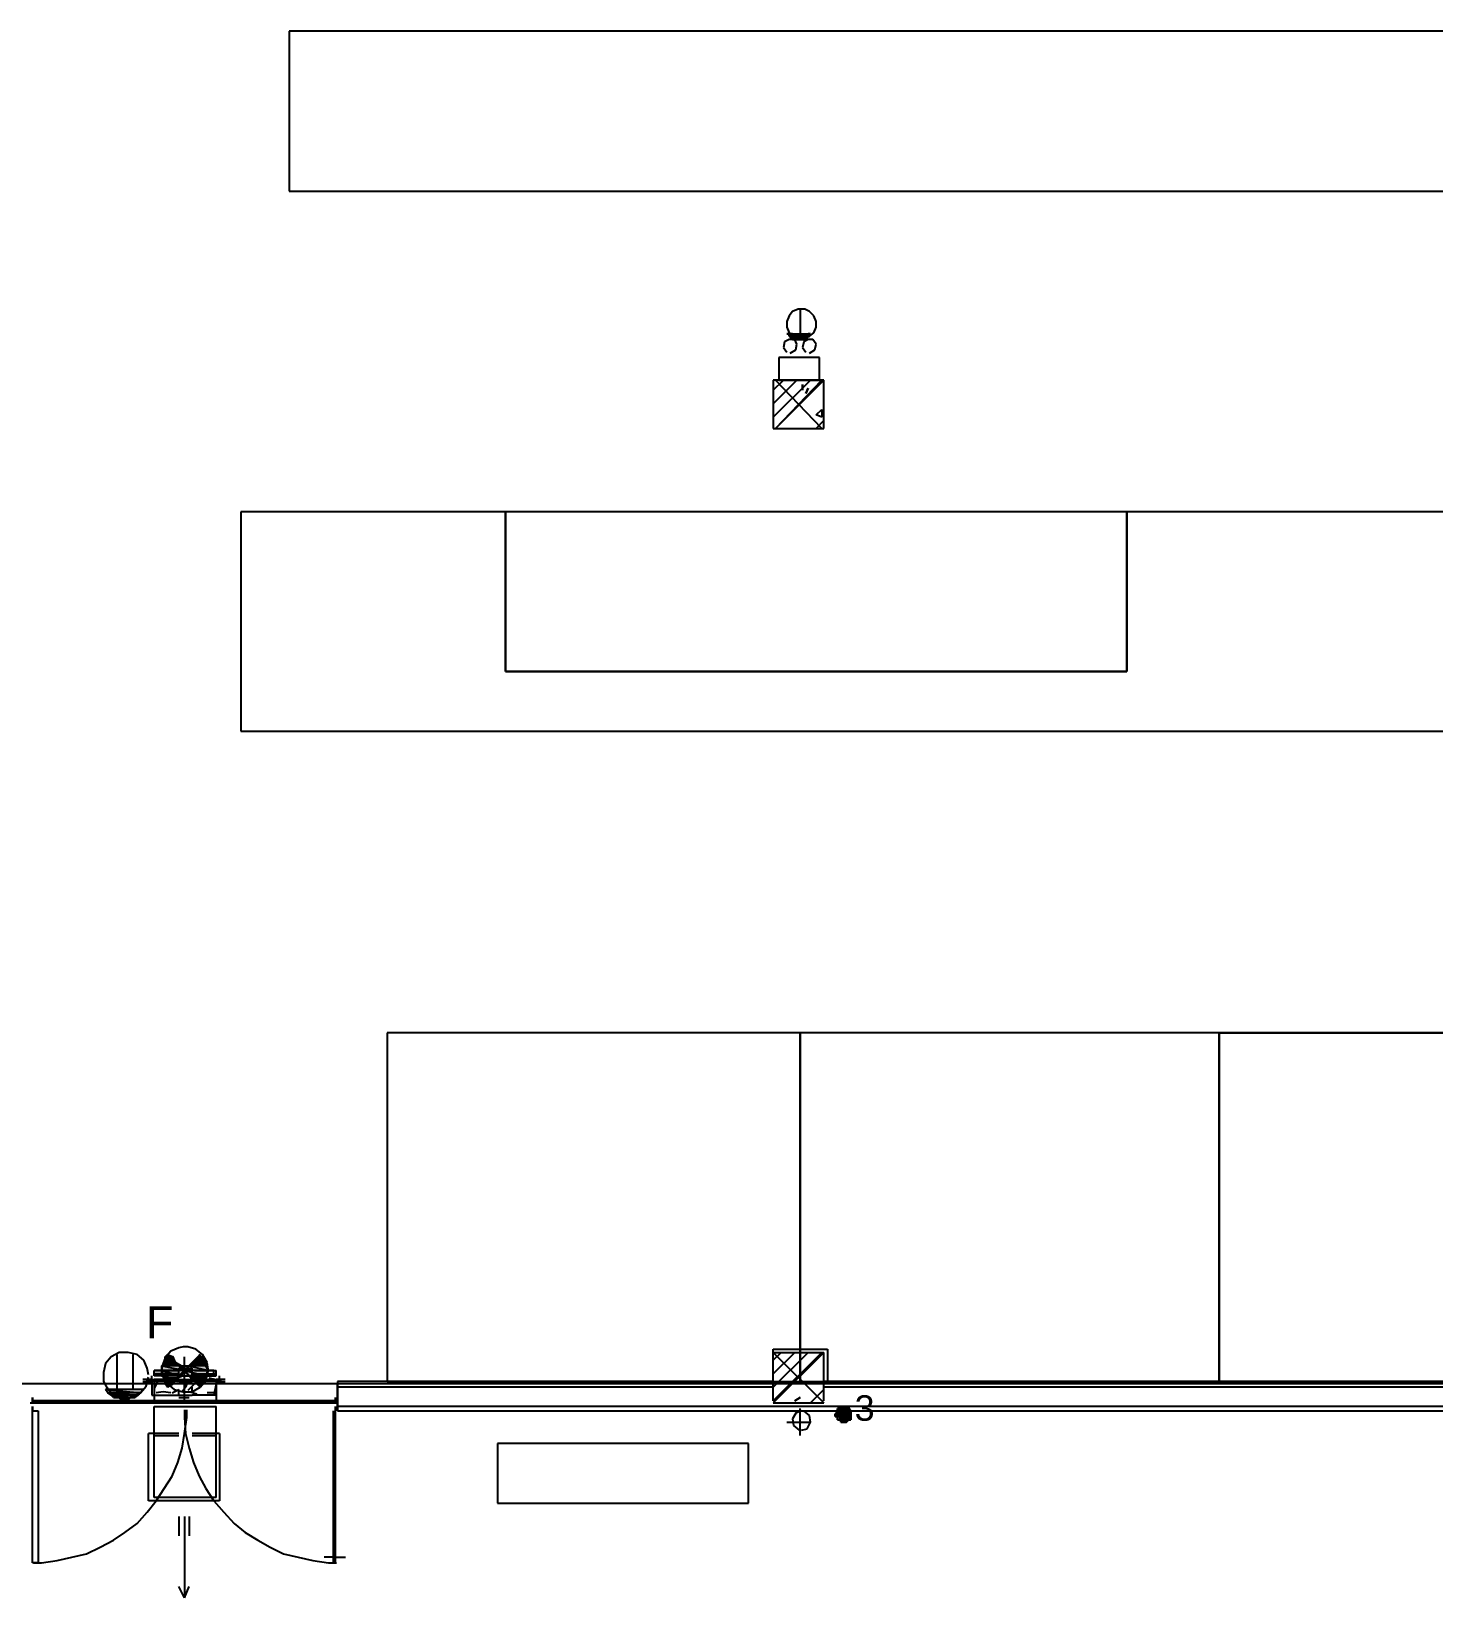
# Model space of a CAD drawing. Header units: millimetres. Extents: x 5 to 415, y 48 to 251.
# Drawn here: x 277 to 298.97, y 68.33 to 92.89 of the extents above; entities that cross this region are included whole.
import ezdxf

# ---------------------------------------------------------------- set-up
doc = ezdxf.new("R2010")
doc.units = ezdxf.units.MM
for name, color, linetype in [('H', 7, 'Continuous'), ('P', 7, 'Continuous'), ('T', 7, 'Continuous')]:
    doc.layers.add(name, color=color, linetype=linetype)

msp = doc.modelspace()

# ---------------------------------------------------------------- hatches: boundary and pattern name
at = {"layer": 'H', "linetype": 'Continuous'}
for points in [[(288.89, 88.106), (288.89, 88.142), (288.925, 88.142), (288.925, 88.053), (288.89, 88.106)], [(288.925, 88.053), (288.925, 88.142), (288.96, 88.142), (288.96, 88.053), (288.925, 88.053)], [(288.96, 88.053), (288.96, 88.142), (289.013, 88.142), (289.013, 88.053), (288.96, 88.053)], [(289.013, 88.053), (289.013, 88.142), (289.048, 88.142), (289.048, 88.053), (289.013, 88.053)], [(289.048, 88.053), (289.048, 88.142), (289.101, 88.142), (289.101, 88.053), (289.048, 88.053)], [(289.101, 88.053), (289.101, 88.142), (289.137, 88.142), (289.137, 88.053), (289.101, 88.053)], [(289.137, 88.053), (289.137, 88.142), (289.172, 88.142), (289.172, 88.106), (289.137, 88.053)], [(289.172, 88.106), (289.172, 88.142), (289.225, 88.142), (289.172, 88.106)], [(279.065, 71.967), (279.1, 72.002), (279.277, 72.002), (279.365, 71.967), (279.065, 71.967)], [(279.065, 71.878), (279.065, 71.967), (279.365, 71.967), (279.4, 71.878), (279.065, 71.878)], [(279.1, 72.09), (279.135, 72.143), (279.224, 72.09), (279.1, 72.09)], [(279.1, 72.002), (279.1, 72.09), (279.224, 72.09), (279.277, 72.002), (279.1, 72.002)], [(279.4, 71.878), (279.488, 71.967), (279.735, 71.967), (279.788, 71.878), (279.4, 71.878)], [(279.488, 71.967), (279.523, 72.002), (279.735, 72.002), (279.735, 71.967), (279.488, 71.967)], [(279.523, 72.002), (279.612, 72.09), (279.7, 72.09), (279.735, 72.002), (279.523, 72.002)], [(279.612, 72.09), (279.647, 72.143), (279.7, 72.09), (279.612, 72.09)], [(279.065, 71.79), (279.065, 71.878), (279.4, 71.878), (279.365, 71.79), (279.065, 71.79)], [(279.1, 71.755), (279.065, 71.79), (279.365, 71.79), (279.277, 71.755), (279.1, 71.755)], [(279.1, 71.667), (279.1, 71.755), (279.277, 71.755), (279.224, 71.667), (279.1, 71.667)], [(279.488, 71.79), (279.4, 71.878), (279.788, 71.878), (279.735, 71.79), (279.488, 71.79)], [(279.523, 71.755), (279.488, 71.79), (279.735, 71.79), (279.735, 71.755), (279.523, 71.755)], [(279.647, 71.632), (279.523, 71.755), (279.7, 71.667), (279.647, 71.632)], [(279.7, 71.667), (279.523, 71.755), (279.735, 71.755), (279.7, 71.667)], [(278.218, 71.543), (278.165, 71.579), (278.765, 71.579), (278.73, 71.543), (278.218, 71.543)], [(278.253, 71.508), (278.218, 71.543), (278.73, 71.543), (278.677, 71.508), (278.253, 71.508)], [(278.306, 71.455), (278.253, 71.508), (278.677, 71.508), (278.642, 71.455), (278.306, 71.455)], [(278.43, 71.42), (278.377, 71.455), (278.553, 71.455), (278.518, 71.42), (278.43, 71.42)], [(279.135, 71.632), (279.1, 71.667), (279.224, 71.667), (279.135, 71.632)], [(289.595, 71.208), (289.648, 71.243), (289.86, 71.243), (289.86, 71.208), (289.595, 71.208)], [(289.595, 71.173), (289.595, 71.208), (289.86, 71.208), (289.86, 71.173), (289.595, 71.173)], [(289.648, 71.243), (289.648, 71.296), (289.807, 71.296), (289.86, 71.243), (289.648, 71.243)], [(289.683, 71.296), (289.736, 71.332), (289.772, 71.296), (289.683, 71.296)], [(289.648, 71.12), (289.648, 71.173), (289.86, 71.173), (289.86, 71.12), (289.648, 71.12)], [(289.683, 71.085), (289.683, 71.12), (289.807, 71.12), (289.772, 71.085), (289.683, 71.085)]]:
    msp.add_hatch(color=256, dxfattribs=at).paths.add_polyline_path(points)

# ---------------------------------------------------------------- linework, layer by layer
at = {"layer": 'P'}
for points in [[(347.345, 92.886), (281.04, 92.886)], [(281.04, 92.886), (281.04, 90.382)], [(347.345, 92.886), (281.04, 92.886)], [(281.04, 92.886), (281.04, 90.382)], [(347.345, 92.886), (281.04, 92.886)], [(281.04, 92.886), (281.04, 90.382)], [(281.04, 90.382), (347.345, 90.382)], [(281.04, 90.382), (347.345, 90.382)], [(281.04, 90.382), (347.345, 90.382)], [(288.872, 88.424), (288.837, 88.336)], [(288.872, 88.424), (288.837, 88.336)], [(288.925, 88.494), (288.872, 88.424)], [(288.925, 88.494), (288.872, 88.424)], [(289.013, 88.53), (288.925, 88.494)], [(289.013, 88.53), (288.925, 88.494)], [(289.119, 88.53), (289.013, 88.53)], [(289.119, 88.53), (289.013, 88.53)], [(289.048, 88.53), (289.048, 88.053)], [(289.19, 88.494), (289.119, 88.53)], [(289.19, 88.494), (289.119, 88.53)], [(289.26, 88.424), (289.19, 88.494)], [(289.26, 88.424), (289.19, 88.494)], [(289.295, 88.336), (289.26, 88.424)], [(289.295, 88.336), (289.26, 88.424)], [(288.837, 88.336), (288.837, 88.247)], [(288.837, 88.336), (288.837, 88.247)], [(288.837, 88.247), (288.872, 88.159)], [(288.837, 88.247), (288.872, 88.159)], [(288.872, 88.159), (288.925, 88.106)], [(288.872, 88.159), (288.925, 88.106)], [(289.19, 88.106), (289.26, 88.159)], [(289.19, 88.106), (289.26, 88.159)], [(289.26, 88.159), (289.295, 88.247)], [(289.26, 88.159), (289.295, 88.247)], [(289.295, 88.247), (289.295, 88.336)], [(289.295, 88.247), (289.295, 88.336)], [(288.802, 88.018), (288.784, 87.93)], [(288.784, 87.93), (288.837, 87.859)], [(288.872, 88.053), (288.802, 88.018)], [(288.872, 88.142), (288.837, 88.142)], [(288.837, 88.142), (288.872, 88.142)], [(288.925, 88.142), (288.872, 88.106)], [(288.925, 88.142), (288.872, 88.142)], [(288.872, 88.142), (288.925, 88.142)], [(288.872, 88.142), (288.872, 88.142)], [(288.872, 88.142), (288.872, 88.142)], [(288.872, 88.142), (288.872, 88.106)], [(288.872, 88.106), (288.872, 88.142)], [(288.872, 88.106), (288.925, 88.053)], [(288.96, 88.053), (288.872, 88.053)], [(288.96, 88.142), (288.925, 88.053)], [(288.96, 88.142), (288.925, 88.053)], [(288.925, 88.053), (288.925, 88.142)], [(288.925, 88.142), (288.96, 88.142)], [(288.925, 88.053), (288.925, 88.142)], [(288.925, 88.106), (289.013, 88.071)], [(288.925, 88.106), (289.013, 88.071)], [(288.925, 88.053), (288.96, 88.053)], [(288.996, 88.142), (288.96, 88.053)], [(288.996, 88.142), (288.96, 88.053)], [(288.96, 88.053), (288.96, 88.142)], [(288.96, 88.142), (288.996, 88.142)], [(288.96, 88.053), (288.96, 88.142)], [(288.996, 87.983), (288.96, 88.053)], [(288.96, 88.053), (288.996, 88.053)], [(288.978, 87.895), (288.996, 87.983)], [(289.048, 88.142), (288.996, 88.053)], [(289.048, 88.142), (288.996, 88.053)], [(288.996, 88.053), (288.996, 88.142)], [(288.996, 88.142), (289.048, 88.142)], [(288.996, 88.053), (288.996, 88.142)], [(288.996, 88.053), (289.048, 88.053)], [(289.084, 88.142), (289.048, 88.053)], [(289.084, 88.142), (289.048, 88.053)], [(289.048, 88.053), (289.048, 88.142)], [(289.048, 88.142), (289.084, 88.142)], [(289.048, 88.053), (289.048, 88.142)], [(289.048, 88.053), (289.084, 88.053)], [(289.066, 88.053), (289.19, 88.106)], [(289.066, 88.053), (289.19, 88.106)], [(289.137, 88.142), (289.084, 88.053)], [(289.137, 88.142), (289.084, 88.053)], [(289.084, 88.053), (289.084, 88.142)], [(289.084, 88.142), (289.137, 88.142)], [(289.084, 88.053), (289.084, 88.142)], [(289.084, 88.053), (289.137, 88.053)], [(289.101, 88.018), (289.084, 87.93)], [(289.084, 87.93), (289.137, 87.859)], [(289.172, 88.053), (289.101, 88.018)], [(289.172, 88.142), (289.137, 88.053)], [(289.137, 88.053), (289.137, 88.142)], [(289.137, 88.142), (289.172, 88.142)], [(289.137, 88.053), (289.137, 88.142)], [(289.172, 88.106), (289.137, 88.053)], [(289.137, 88.053), (289.172, 88.106)], [(289.207, 88.142), (289.172, 88.142)], [(289.172, 88.142), (289.207, 88.142)], [(289.172, 88.106), (289.172, 88.106)], [(289.172, 88.106), (289.172, 88.106)], [(289.243, 88.053), (289.172, 88.053)], [(289.207, 88.142), (289.207, 88.142)], [(289.207, 88.142), (289.207, 88.142)], [(289.207, 88.142), (289.207, 88.142)], [(289.207, 88.142), (289.207, 88.142)], [(289.207, 88.142), (289.207, 88.142)], [(289.207, 88.142), (289.207, 88.142)], [(289.295, 87.983), (289.243, 88.053)], [(289.278, 87.895), (289.295, 87.983)], [(289.348, 87.771), (288.713, 87.771)], [(288.713, 87.771), (288.713, 87.418)], [(288.89, 87.842), (288.978, 87.895)], [(289.19, 87.842), (289.278, 87.895)], [(289.348, 87.418), (289.348, 87.771)], [(288.625, 87.26), (288.784, 87.418)], [(288.625, 87.048), (288.996, 87.418)], [(288.625, 86.836), (289.207, 87.418)], [(288.625, 87.418), (288.625, 86.66)], [(289.419, 87.418), (288.625, 87.418)], [(289.384, 86.66), (288.66, 87.418)], [(288.66, 86.66), (289.384, 87.418)], [(288.66, 86.66), (289.419, 87.418)], [(288.713, 87.418), (289.348, 87.418)], [(289.419, 86.66), (289.419, 87.418)], [(289.084, 87.348), (289.084, 87.26)], [(289.084, 87.26), (289.084, 87.348)], [(289.172, 87.295), (289.137, 87.207)], [(289.137, 87.207), (289.172, 87.295)], [(289.295, 86.872), (289.384, 86.96)], [(289.384, 86.96), (289.384, 86.836)], [(289.384, 86.836), (289.295, 86.872)], [(289.295, 86.66), (289.419, 86.783)], [(288.625, 86.66), (289.419, 86.66)], [(280.282, 85.355), (280.282, 81.915)], [(284.427, 85.355), (280.282, 85.355)], [(294.164, 85.355), (284.427, 85.355)], [(284.427, 85.355), (284.427, 82.85)], [(284.427, 82.85), (284.427, 85.355)], [(294.164, 85.355), (284.427, 85.355)], [(284.427, 85.355), (284.427, 82.85)], [(294.164, 85.355), (284.427, 85.355)], [(284.427, 85.355), (284.427, 82.85)], [(294.164, 82.85), (294.164, 85.355)], [(301.113, 85.355), (294.164, 85.355)], [(294.164, 85.355), (294.164, 82.85)], [(294.164, 82.85), (294.164, 85.355)], [(294.164, 82.85), (294.164, 85.355)], [(284.427, 82.85), (294.164, 82.85)], [(294.164, 82.85), (284.427, 82.85)], [(284.427, 82.85), (294.164, 82.85)], [(284.427, 82.85), (294.164, 82.85)], [(280.282, 81.915), (301.113, 81.915)], [(289.048, 77.188), (282.575, 77.188)], [(282.575, 77.188), (282.575, 71.72)], [(289.048, 77.188), (282.575, 77.188)], [(282.575, 77.188), (282.575, 71.72)], [(289.048, 71.72), (289.048, 77.188)], [(289.048, 71.72), (289.048, 77.188)], [(295.61, 77.188), (289.048, 77.188)], [(289.048, 77.188), (289.048, 71.72)], [(295.61, 77.188), (289.048, 77.188)], [(289.048, 77.188), (289.048, 71.72)], [(295.61, 71.72), (295.61, 77.188)], [(295.61, 71.72), (295.61, 77.188)], [(295.61, 71.72), (295.61, 77.188)], [(295.61, 77.188), (302.207, 77.188)], [(302.207, 77.188), (295.61, 77.188)], [(295.61, 77.188), (295.61, 71.72)], [(279.188, 72.196), (279.1, 72.09)], [(279.312, 72.249), (279.188, 72.196)], [(279.382, 72.267), (279.312, 72.249)], [(279.453, 72.267), (279.382, 72.267)], [(279.576, 72.231), (279.453, 72.267)], [(279.682, 72.143), (279.576, 72.231)], [(288.625, 71.72), (288.625, 72.231)], [(288.625, 72.231), (289.472, 72.231)], [(289.472, 72.231), (289.472, 71.72)], [(278.165, 72.002), (278.13, 71.861)], [(278.165, 72.002), (278.13, 71.861)], [(278.253, 72.108), (278.165, 72.002)], [(278.253, 72.108), (278.165, 72.002)], [(278.377, 72.178), (278.253, 72.108)], [(278.377, 72.178), (278.253, 72.108)], [(278.342, 72.143), (278.342, 71.596)], [(278.448, 72.178), (278.377, 72.178)], [(278.448, 72.178), (278.377, 72.178)], [(278.518, 72.178), (278.448, 72.178)], [(278.518, 72.178), (278.448, 72.178)], [(278.659, 72.143), (278.518, 72.178)], [(278.659, 72.143), (278.518, 72.178)], [(278.589, 72.143), (278.589, 71.596)], [(278.765, 72.055), (278.659, 72.143)], [(278.765, 72.055), (278.659, 72.143)], [(278.818, 71.931), (278.765, 72.055)], [(278.818, 71.931), (278.765, 72.055)], [(279.1, 72.09), (279.047, 71.949)], [(279.047, 71.967), (279.1, 72.02)], [(279.347, 71.967), (279.047, 71.967)], [(279.347, 71.967), (279.047, 71.967)], [(279.047, 71.967), (279.4, 71.896)], [(279.047, 71.967), (279.4, 71.896)], [(279.047, 71.896), (279.047, 71.967)], [(279.047, 71.949), (279.047, 71.878)], [(279.1, 72.108), (279.135, 72.143)], [(279.224, 72.108), (279.1, 72.108)], [(279.224, 72.108), (279.1, 72.108)], [(279.1, 72.108), (279.259, 72.02)], [(279.1, 72.108), (279.259, 72.02)], [(279.1, 72.02), (279.1, 72.108)], [(279.259, 72.02), (279.1, 72.02)], [(279.259, 72.02), (279.1, 72.02)], [(279.1, 72.02), (279.347, 71.967)], [(279.1, 72.02), (279.347, 71.967)], [(279.647, 71.632), (279.135, 72.143)], [(279.135, 71.632), (279.647, 72.143)], [(279.135, 72.143), (279.224, 72.108)], [(279.259, 72.02), (279.224, 72.108)], [(279.347, 71.967), (279.259, 72.02)], [(279.347, 71.967), (279.471, 71.967)], [(279.4, 71.896), (279.347, 71.967)], [(279.4, 71.385), (279.4, 72.108)], [(279.4, 71.896), (279.471, 71.967)], [(279.471, 71.967), (279.523, 72.02)], [(279.735, 71.967), (279.471, 71.967)], [(279.735, 71.967), (279.471, 71.967)], [(279.471, 71.967), (279.77, 71.896)], [(279.471, 71.967), (279.77, 71.896)], [(279.523, 72.02), (279.612, 72.108)], [(279.735, 72.02), (279.523, 72.02)], [(279.735, 72.02), (279.523, 72.02)], [(279.523, 72.02), (279.735, 71.967)], [(279.523, 72.02), (279.735, 71.967)], [(279.647, 72.143), (279.612, 72.108)], [(279.612, 72.108), (279.647, 72.143)], [(279.682, 72.108), (279.612, 72.108)], [(279.612, 72.108), (279.735, 72.02)], [(279.612, 72.108), (279.735, 72.02)], [(279.753, 72.02), (279.682, 72.143)], [(279.735, 72.02), (279.682, 72.108)], [(279.735, 71.967), (279.735, 72.02)], [(279.77, 71.896), (279.735, 71.967)], [(279.77, 71.914), (279.753, 72.02)], [(288.625, 72.055), (288.749, 72.178)], [(288.625, 71.843), (288.96, 72.178)], [(288.625, 71.632), (289.172, 72.178)], [(288.625, 71.42), (289.384, 72.178)], [(288.625, 72.178), (289.419, 72.178)], [(288.625, 71.42), (288.625, 72.178)], [(289.419, 72.178), (288.625, 71.385)], [(288.625, 72.178), (289.419, 71.385)], [(289.419, 71.42), (289.419, 72.178)], [(278.13, 71.861), (278.13, 71.79)], [(278.13, 71.861), (278.13, 71.79)], [(278.13, 71.79), (278.13, 71.72)], [(278.13, 71.79), (278.13, 71.72)], [(278.13, 71.72), (278.201, 71.596)], [(278.13, 71.72), (278.201, 71.596)], [(278.888, 71.755), (278.747, 71.755)], [(278.747, 71.72), (278.888, 71.72)], [(278.8, 71.649), (278.836, 71.79)], [(278.8, 71.649), (278.836, 71.79)], [(278.8, 71.755), (279.982, 71.755)], [(278.8, 71.755), (279.982, 71.755)], [(278.836, 71.826), (278.818, 71.931)], [(278.836, 71.826), (278.818, 71.931)], [(278.836, 71.755), (278.924, 71.755)], [(278.836, 71.755), (278.924, 71.755)], [(278.836, 71.755), (278.924, 71.755)], [(279.947, 71.72), (278.836, 71.72)], [(278.888, 71.72), (278.888, 71.808)], [(278.888, 71.72), (278.888, 71.508)], [(278.924, 71.808), (278.924, 71.896)], [(278.924, 71.808), (278.924, 71.896)], [(278.924, 71.896), (279.224, 71.896)], [(278.924, 71.896), (279.224, 71.896)], [(279.259, 71.896), (278.924, 71.896)], [(279.224, 71.896), (278.924, 71.896)], [(279.224, 71.896), (278.924, 71.896)], [(279.312, 71.843), (278.924, 71.843)], [(279.312, 71.843), (278.924, 71.843)], [(279.259, 71.843), (278.924, 71.843)], [(279.259, 71.843), (278.924, 71.843)], [(279.312, 71.808), (278.924, 71.808)], [(279.312, 71.808), (278.924, 71.808)], [(279.312, 71.808), (278.924, 71.808)], [(279.312, 71.755), (278.924, 71.755)], [(278.924, 71.72), (278.924, 71.385)], [(278.977, 71.72), (278.924, 71.614)], [(279.065, 71.755), (278.977, 71.72)], [(279.4, 71.896), (279.047, 71.896)], [(279.4, 71.896), (279.047, 71.896)], [(279.047, 71.896), (279.347, 71.808)], [(279.047, 71.896), (279.347, 71.808)], [(279.047, 71.808), (279.047, 71.896)], [(279.047, 71.878), (279.065, 71.808)], [(279.347, 71.808), (279.047, 71.808)], [(279.347, 71.808), (279.047, 71.808)], [(279.047, 71.808), (279.259, 71.755)], [(279.047, 71.808), (279.259, 71.755)], [(279.1, 71.755), (279.047, 71.808)], [(279.065, 71.808), (279.135, 71.684)], [(279.259, 71.755), (279.1, 71.755)], [(279.259, 71.755), (279.1, 71.755)], [(279.1, 71.755), (279.224, 71.684)], [(279.1, 71.755), (279.224, 71.684)], [(279.1, 71.684), (279.1, 71.755)], [(279.118, 71.737), (279.294, 71.72)], [(279.224, 71.896), (279.312, 71.896)], [(279.224, 71.896), (279.312, 71.896)], [(279.224, 71.896), (279.312, 71.896)], [(279.224, 71.684), (279.259, 71.755)], [(279.259, 71.755), (279.347, 71.808)], [(279.312, 71.808), (279.312, 71.931)], [(279.312, 71.931), (279.523, 71.931)], [(279.312, 71.808), (279.523, 71.808)], [(279.312, 71.755), (279.523, 71.755)], [(279.312, 71.72), (279.523, 71.72)], [(279.347, 71.808), (279.4, 71.896)], [(279.77, 71.896), (279.4, 71.896)], [(279.77, 71.896), (279.4, 71.896)], [(279.4, 71.896), (279.735, 71.808)], [(279.4, 71.896), (279.735, 71.808)], [(279.471, 71.808), (279.4, 71.896)], [(279.453, 71.72), (279.418, 71.632)], [(279.594, 71.72), (279.453, 71.579)], [(279.735, 71.808), (279.471, 71.808)], [(279.735, 71.808), (279.471, 71.808)], [(279.471, 71.808), (279.735, 71.755)], [(279.471, 71.808), (279.735, 71.755)], [(279.523, 71.755), (279.471, 71.808)], [(279.559, 71.755), (279.488, 71.755)], [(279.523, 71.808), (279.523, 71.931)], [(279.612, 71.896), (279.523, 71.896)], [(279.523, 71.843), (279.894, 71.843)], [(279.523, 71.843), (279.894, 71.843)], [(279.523, 71.843), (279.894, 71.843)], [(279.523, 71.808), (279.894, 71.808)], [(279.523, 71.808), (279.894, 71.808)], [(279.523, 71.808), (279.894, 71.808)], [(279.523, 71.755), (279.894, 71.755)], [(279.735, 71.755), (279.523, 71.755)], [(279.523, 71.755), (279.612, 71.684)], [(279.682, 71.684), (279.523, 71.755)], [(279.523, 71.755), (279.735, 71.755)], [(279.682, 71.684), (279.523, 71.755)], [(279.77, 71.72), (279.523, 71.684)], [(279.559, 71.896), (279.894, 71.896)], [(279.559, 71.896), (279.894, 71.896)], [(279.559, 71.896), (279.894, 71.896)], [(279.559, 71.843), (279.894, 71.843)], [(279.859, 71.896), (279.612, 71.896)], [(279.859, 71.896), (279.612, 71.896)], [(279.647, 71.632), (279.735, 71.737)], [(279.735, 71.755), (279.682, 71.684)], [(279.735, 71.808), (279.77, 71.896)], [(279.735, 71.737), (279.77, 71.878)], [(279.735, 71.755), (279.735, 71.808)], [(279.876, 71.755), (279.788, 71.773)], [(279.859, 71.808), (279.859, 71.896)], [(279.894, 71.808), (279.894, 71.896)], [(280.035, 71.755), (279.894, 71.755)], [(279.894, 71.72), (279.894, 71.385)], [(279.894, 71.72), (280.035, 71.72)], [(279.894, 71.72), (279.894, 71.508)], [(279.947, 71.72), (279.947, 71.808)], [(281.799, 71.72), (281.799, 71.261)], [(288.625, 71.72), (281.799, 71.72)], [(282.575, 71.72), (289.048, 71.72)], [(282.575, 71.72), (289.048, 71.72)], [(289.048, 71.72), (295.61, 71.72)], [(289.048, 71.72), (295.61, 71.72)], [(301.784, 71.72), (289.419, 71.72)], [(302.207, 71.72), (295.61, 71.72)], [(295.61, 71.72), (302.207, 71.72)], [(393.982, 71.684), (38.858, 71.684)], [(277.019, 71.473), (277.019, 71.385)], [(277.019, 71.385), (277.019, 71.473)], [(278.747, 71.596), (278.165, 71.596)], [(278.165, 71.596), (278.712, 71.543)], [(278.165, 71.596), (278.712, 71.543)], [(278.201, 71.543), (278.165, 71.596)], [(278.747, 71.596), (278.165, 71.596)], [(278.183, 71.632), (278.271, 71.526)], [(278.201, 71.596), (278.306, 71.508)], [(278.201, 71.596), (278.306, 71.508)], [(278.712, 71.543), (278.201, 71.543)], [(278.712, 71.543), (278.201, 71.543)], [(278.201, 71.543), (278.677, 71.508)], [(278.201, 71.543), (278.677, 71.508)], [(278.253, 71.508), (278.201, 71.543)], [(278.677, 71.508), (278.253, 71.508)], [(278.677, 71.508), (278.253, 71.508)], [(278.253, 71.508), (278.624, 71.473)], [(278.253, 71.508), (278.624, 71.473)], [(278.289, 71.473), (278.253, 71.508)], [(278.271, 71.526), (278.342, 71.49)], [(278.624, 71.473), (278.289, 71.473)], [(278.624, 71.473), (278.289, 71.473)], [(278.289, 71.473), (278.553, 71.473)], [(278.289, 71.473), (278.553, 71.473)], [(278.377, 71.473), (278.289, 71.473)], [(278.306, 71.508), (278.448, 71.473)], [(278.306, 71.508), (278.448, 71.473)], [(278.342, 71.49), (278.43, 71.473)], [(278.553, 71.473), (278.377, 71.473)], [(278.553, 71.473), (278.377, 71.473)], [(278.377, 71.473), (278.5, 71.42)], [(278.377, 71.473), (278.5, 71.42)], [(278.412, 71.42), (278.377, 71.473)], [(278.43, 71.473), (278.518, 71.473)], [(278.448, 71.473), (278.518, 71.473)], [(278.448, 71.473), (278.518, 71.473)], [(278.5, 71.42), (278.553, 71.473)], [(278.518, 71.473), (278.589, 71.49)], [(278.518, 71.473), (278.589, 71.49)], [(278.518, 71.473), (278.606, 71.49)], [(278.553, 71.473), (278.624, 71.473)], [(278.589, 71.49), (278.712, 71.543)], [(278.589, 71.49), (278.712, 71.543)], [(278.606, 71.49), (278.694, 71.526)], [(278.624, 71.473), (278.677, 71.508)], [(278.677, 71.508), (278.712, 71.543)], [(278.694, 71.526), (278.765, 71.596)], [(278.712, 71.543), (278.8, 71.649)], [(278.712, 71.543), (278.8, 71.649)], [(278.712, 71.543), (278.747, 71.596)], [(278.888, 71.508), (279.312, 71.508)], [(279.894, 71.684), (278.924, 71.684)], [(279.065, 71.561), (278.959, 71.543)], [(279.188, 71.543), (279.065, 71.561)], [(279.1, 71.684), (279.224, 71.684)], [(279.135, 71.632), (279.1, 71.684)], [(279.224, 71.684), (279.1, 71.684)], [(279.135, 71.684), (279.241, 71.596)], [(279.224, 71.684), (279.135, 71.632)], [(279.206, 71.543), (279.312, 71.596)], [(279.241, 71.596), (279.382, 71.561)], [(279.312, 71.508), (279.312, 71.596)], [(279.312, 71.508), (279.523, 71.508)], [(279.312, 71.473), (279.471, 71.473)], [(279.347, 71.508), (279.523, 71.508)], [(279.418, 71.632), (279.365, 71.561)], [(279.382, 71.561), (279.453, 71.561)], [(279.453, 71.561), (279.523, 71.561)], [(279.488, 71.561), (279.594, 71.526)], [(279.523, 71.543), (279.523, 71.632)], [(279.523, 71.561), (279.647, 71.632)], [(279.894, 71.508), (279.523, 71.508)], [(279.612, 71.684), (279.682, 71.684)], [(279.612, 71.684), (279.682, 71.684)], [(279.647, 71.632), (279.612, 71.684)], [(279.682, 71.684), (279.647, 71.632)], [(279.876, 71.543), (279.753, 71.543)], [(279.894, 71.684), (279.859, 71.508)], [(281.764, 71.473), (281.764, 71.385)], [(281.764, 71.385), (281.764, 71.473)], [(281.799, 71.684), (281.799, 71.296)], [(281.799, 71.296), (281.799, 71.684)], [(281.799, 71.684), (281.799, 71.296)], [(281.799, 71.296), (281.799, 71.684)], [(281.799, 71.296), (281.799, 71.684)], [(288.625, 71.632), (281.799, 71.632)], [(281.799, 71.473), (281.799, 71.296)], [(281.799, 71.296), (281.799, 71.473)], [(289.048, 71.473), (288.96, 71.42)], [(288.96, 71.42), (289.048, 71.473)], [(289.207, 71.385), (289.419, 71.596)], [(301.784, 71.632), (289.419, 71.632)], [(276.983, 71.385), (281.799, 71.385)], [(281.764, 71.42), (277.019, 71.42)], [(281.764, 71.385), (277.019, 71.385)], [(277.019, 71.261), (277.019, 71.332)], [(277.019, 71.332), (277.019, 71.261)], [(277.019, 68.88), (277.019, 71.261)], [(277.019, 71.261), (277.107, 71.261)], [(277.107, 71.261), (277.107, 68.88)], [(278.5, 71.42), (278.412, 71.42)], [(279.947, 71.385), (278.836, 71.385)], [(279.947, 71.385), (278.836, 71.385)], [(279.894, 71.42), (278.924, 71.42)], [(278.924, 70.961), (278.924, 71.332)], [(278.924, 71.208), (278.924, 71.332)], [(278.924, 71.332), (279.894, 71.332)], [(278.924, 71.085), (278.924, 71.208)], [(279.4, 71.279), (279.4, 71.155)], [(279.435, 71.155), (279.435, 71.279)], [(279.894, 70.961), (279.894, 71.332)], [(279.894, 71.208), (279.894, 71.332)], [(279.894, 71.085), (279.894, 71.208)], [(281.728, 71.261), (281.728, 68.88)], [(281.764, 71.261), (281.764, 71.332)], [(281.764, 71.332), (281.764, 71.261)], [(281.764, 68.88), (281.764, 71.261)], [(328.93, 71.332), (281.799, 71.332)], [(281.799, 71.261), (328.93, 71.261)], [(288.625, 71.385), (289.419, 71.385)], [(288.978, 71.226), (288.925, 71.138)], [(289.066, 71.261), (288.978, 71.226)], [(289.048, 70.873), (289.048, 71.296)], [(289.19, 71.191), (289.101, 71.261)], [(289.595, 71.208), (289.631, 71.261)], [(289.842, 71.208), (289.595, 71.208)], [(289.842, 71.208), (289.595, 71.208)], [(289.595, 71.208), (289.842, 71.208)], [(289.595, 71.208), (289.842, 71.208)], [(289.842, 71.208), (289.595, 71.208)], [(289.842, 71.208), (289.595, 71.208)], [(289.595, 71.208), (289.842, 71.173)], [(289.595, 71.208), (289.842, 71.173)], [(289.595, 71.173), (289.595, 71.208)], [(289.648, 71.296), (289.631, 71.208)], [(289.807, 71.296), (289.631, 71.296)], [(289.631, 71.296), (289.683, 71.296)], [(289.807, 71.296), (289.631, 71.296)], [(289.631, 71.296), (289.842, 71.261)], [(289.631, 71.296), (289.842, 71.261)], [(289.631, 71.261), (289.631, 71.296)], [(289.842, 71.261), (289.631, 71.261)], [(289.842, 71.261), (289.631, 71.261)], [(289.631, 71.261), (289.842, 71.261)], [(289.631, 71.261), (289.842, 71.261)], [(289.842, 71.261), (289.631, 71.261)], [(289.842, 71.261), (289.631, 71.261)], [(289.631, 71.261), (289.842, 71.208)], [(289.631, 71.261), (289.842, 71.208)], [(289.631, 71.208), (289.683, 71.138)], [(289.719, 71.332), (289.648, 71.296)], [(289.719, 71.332), (289.683, 71.296)], [(289.683, 71.296), (289.719, 71.332)], [(289.772, 71.296), (289.683, 71.296)], [(289.683, 71.296), (289.772, 71.296)], [(289.683, 71.296), (289.772, 71.296)], [(289.772, 71.296), (289.683, 71.296)], [(289.807, 71.296), (289.683, 71.296)], [(289.683, 71.296), (289.807, 71.296)], [(289.807, 71.296), (289.683, 71.296)], [(289.683, 71.296), (289.772, 71.296)], [(289.807, 71.296), (289.683, 71.296)], [(289.683, 71.296), (289.807, 71.296)], [(289.683, 71.296), (289.807, 71.296)], [(289.807, 71.332), (289.719, 71.332)], [(289.772, 71.296), (289.772, 71.296)], [(289.772, 71.296), (289.772, 71.296)], [(289.772, 71.296), (289.772, 71.296)], [(289.772, 71.296), (289.772, 71.296)], [(289.772, 71.296), (289.807, 71.296)], [(289.842, 71.226), (289.807, 71.332)], [(289.807, 71.296), (289.807, 71.296)], [(289.842, 71.261), (289.807, 71.296)], [(289.842, 71.261), (289.842, 71.261)], [(289.842, 71.261), (289.842, 71.261)], [(289.842, 71.208), (289.842, 71.261)], [(289.842, 71.208), (289.842, 71.208)], [(289.842, 71.208), (289.842, 71.208)], [(289.842, 71.173), (289.842, 71.208)], [(278.924, 70.997), (278.924, 71.085)], [(278.924, 70.908), (278.924, 70.997)], [(278.924, 70.626), (278.924, 70.961)], [(279.4, 71.155), (279.418, 70.908)], [(279.4, 70.908), (279.435, 71.155)], [(279.894, 70.997), (279.894, 71.085)], [(279.894, 70.908), (279.894, 70.997)], [(279.894, 70.626), (279.894, 70.961)], [(288.837, 71.085), (289.207, 71.085)], [(288.925, 71.138), (288.943, 71.032)], [(288.943, 71.032), (289.031, 70.961)], [(289.066, 70.961), (289.154, 70.979)], [(289.154, 70.979), (289.207, 71.085)], [(289.207, 71.085), (289.19, 71.191)], [(289.842, 71.173), (289.595, 71.173)], [(289.842, 71.173), (289.595, 71.173)], [(289.595, 71.173), (289.631, 71.173)], [(289.595, 71.173), (289.842, 71.173)], [(289.842, 71.173), (289.595, 71.173)], [(289.631, 71.173), (289.842, 71.173)], [(289.842, 71.173), (289.631, 71.173)], [(289.631, 71.173), (289.842, 71.12)], [(289.631, 71.173), (289.842, 71.12)], [(289.631, 71.12), (289.631, 71.173)], [(289.842, 71.12), (289.631, 71.12)], [(289.807, 71.12), (289.631, 71.12)], [(289.631, 71.12), (289.807, 71.12)], [(289.807, 71.12), (289.631, 71.12)], [(289.631, 71.12), (289.842, 71.12)], [(289.807, 71.12), (289.631, 71.12)], [(289.631, 71.12), (289.807, 71.12)], [(289.631, 71.12), (289.807, 71.12)], [(289.683, 71.12), (289.631, 71.12)], [(289.683, 71.138), (289.772, 71.138)], [(289.807, 71.12), (289.683, 71.12)], [(289.807, 71.12), (289.683, 71.12)], [(289.683, 71.12), (289.772, 71.085)], [(289.683, 71.12), (289.772, 71.085)], [(289.683, 71.085), (289.683, 71.12)], [(289.772, 71.085), (289.683, 71.085)], [(289.772, 71.085), (289.683, 71.085)], [(289.683, 71.085), (289.772, 71.085)], [(289.683, 71.085), (289.772, 71.085)], [(289.772, 71.085), (289.683, 71.085)], [(289.719, 71.085), (289.683, 71.085)], [(289.683, 71.085), (289.719, 71.085)], [(289.719, 71.085), (289.772, 71.085)], [(289.772, 71.085), (289.719, 71.085)], [(289.772, 71.138), (289.825, 71.173)], [(289.772, 71.085), (289.807, 71.12)], [(289.772, 71.085), (289.772, 71.085)], [(289.772, 71.085), (289.772, 71.085)], [(289.842, 71.12), (289.807, 71.12)], [(289.807, 71.12), (289.807, 71.12)], [(289.842, 71.173), (289.842, 71.173)], [(289.842, 71.12), (289.842, 71.173)], [(278.836, 69.85), (278.836, 70.908)], [(279.312, 70.908), (278.836, 70.908)], [(278.924, 70.873), (279.312, 70.873)], [(278.924, 69.903), (278.924, 70.873)], [(279.365, 70.679), (279.4, 70.908)], [(279.418, 70.908), (279.471, 70.679)], [(279.947, 70.908), (279.523, 70.908)], [(279.523, 70.873), (279.894, 70.873)], [(279.894, 69.903), (279.894, 70.873)], [(279.947, 70.908), (279.947, 69.85)], [(288.237, 70.75), (284.304, 70.75)], [(284.304, 70.75), (284.304, 69.815)], [(288.237, 69.815), (288.237, 70.75)], [(278.924, 70.326), (278.924, 70.626)], [(279.294, 70.45), (279.365, 70.679)], [(279.471, 70.679), (279.541, 70.45)], [(279.894, 70.326), (279.894, 70.626)], [(278.924, 70.062), (278.924, 70.326)], [(279.083, 70.044), (279.206, 70.238)], [(279.206, 70.238), (279.294, 70.45)], [(279.541, 70.45), (279.629, 70.238)], [(279.629, 70.238), (279.735, 70.044)], [(279.894, 70.062), (279.894, 70.326)], [(278.924, 69.938), (278.924, 70.062)], [(278.959, 69.85), (279.083, 70.044)], [(279.735, 70.044), (279.859, 69.85)], [(279.894, 69.938), (279.894, 70.062)], [(278.818, 69.674), (278.959, 69.85)], [(279.947, 69.85), (278.836, 69.85)], [(279.894, 69.903), (278.924, 69.903)], [(279.859, 69.85), (280.017, 69.674)], [(284.304, 69.815), (288.237, 69.815)], [(278.465, 69.356), (278.659, 69.497)], [(278.659, 69.497), (278.818, 69.674)], [(279.312, 69.603), (279.312, 69.303)], [(279.4, 69.603), (279.4, 68.333)], [(279.471, 69.603), (279.471, 69.303)], [(280.017, 69.674), (280.176, 69.497)], [(280.176, 69.497), (280.353, 69.356)], [(278.289, 69.233), (278.465, 69.356)], [(280.353, 69.356), (280.547, 69.233)], [(277.636, 68.968), (277.865, 69.021)], [(277.865, 69.021), (278.077, 69.127)], [(278.077, 69.127), (278.289, 69.233)], [(280.547, 69.233), (280.741, 69.127)], [(280.741, 69.127), (280.952, 69.021)], [(280.952, 69.021), (281.182, 68.968)], [(277.107, 68.88), (277.019, 68.88)], [(277.036, 68.88), (277.16, 68.88)], [(277.16, 68.88), (277.407, 68.915)], [(277.407, 68.915), (277.636, 68.968)], [(281.182, 68.968), (281.411, 68.915)], [(281.411, 68.915), (281.658, 68.88)], [(281.728, 68.968), (281.587, 68.968)], [(281.658, 68.88), (281.781, 68.88)], [(281.764, 68.968), (281.922, 68.968)], [(279.4, 68.333), (279.312, 68.509)], [(279.4, 68.333), (279.471, 68.509)]]:
    msp.add_lwpolyline(points, dxfattribs=at)

# ---------------------------------------------------------------- texts
at = {"layer": 'T', "attachment_point": 7}
for s, insert, char_height in [('{\\fArial|b0|i0|c0|p18;F}', (278.8, 72.4), 0.5), ('{\\fArial|b0|i0|c0|p18;3}', (289.9, 71.1), 0.4)]:
    msp.add_mtext(s, dxfattribs=dict(at, insert=insert, char_height=char_height))

doc.saveas('drawing.dxf')
